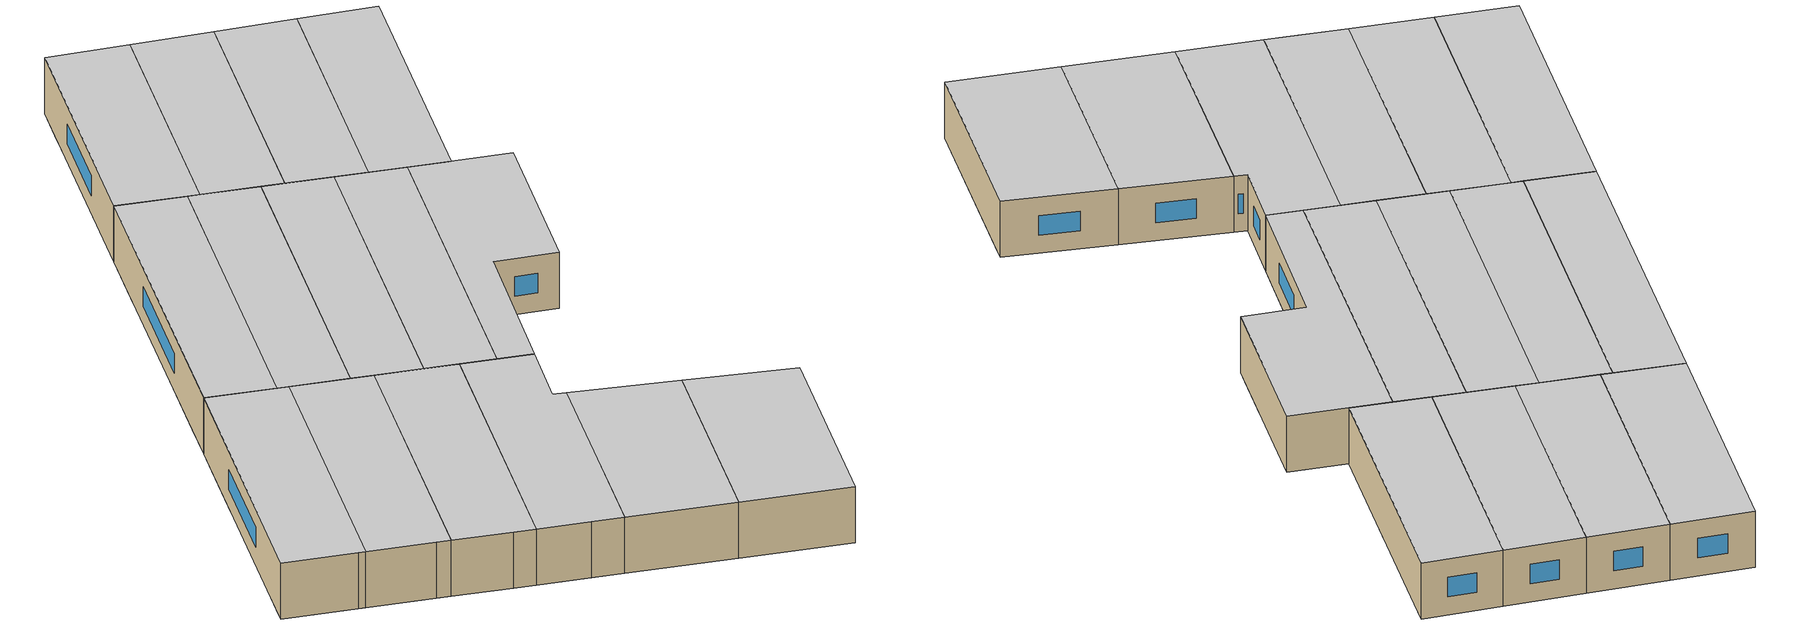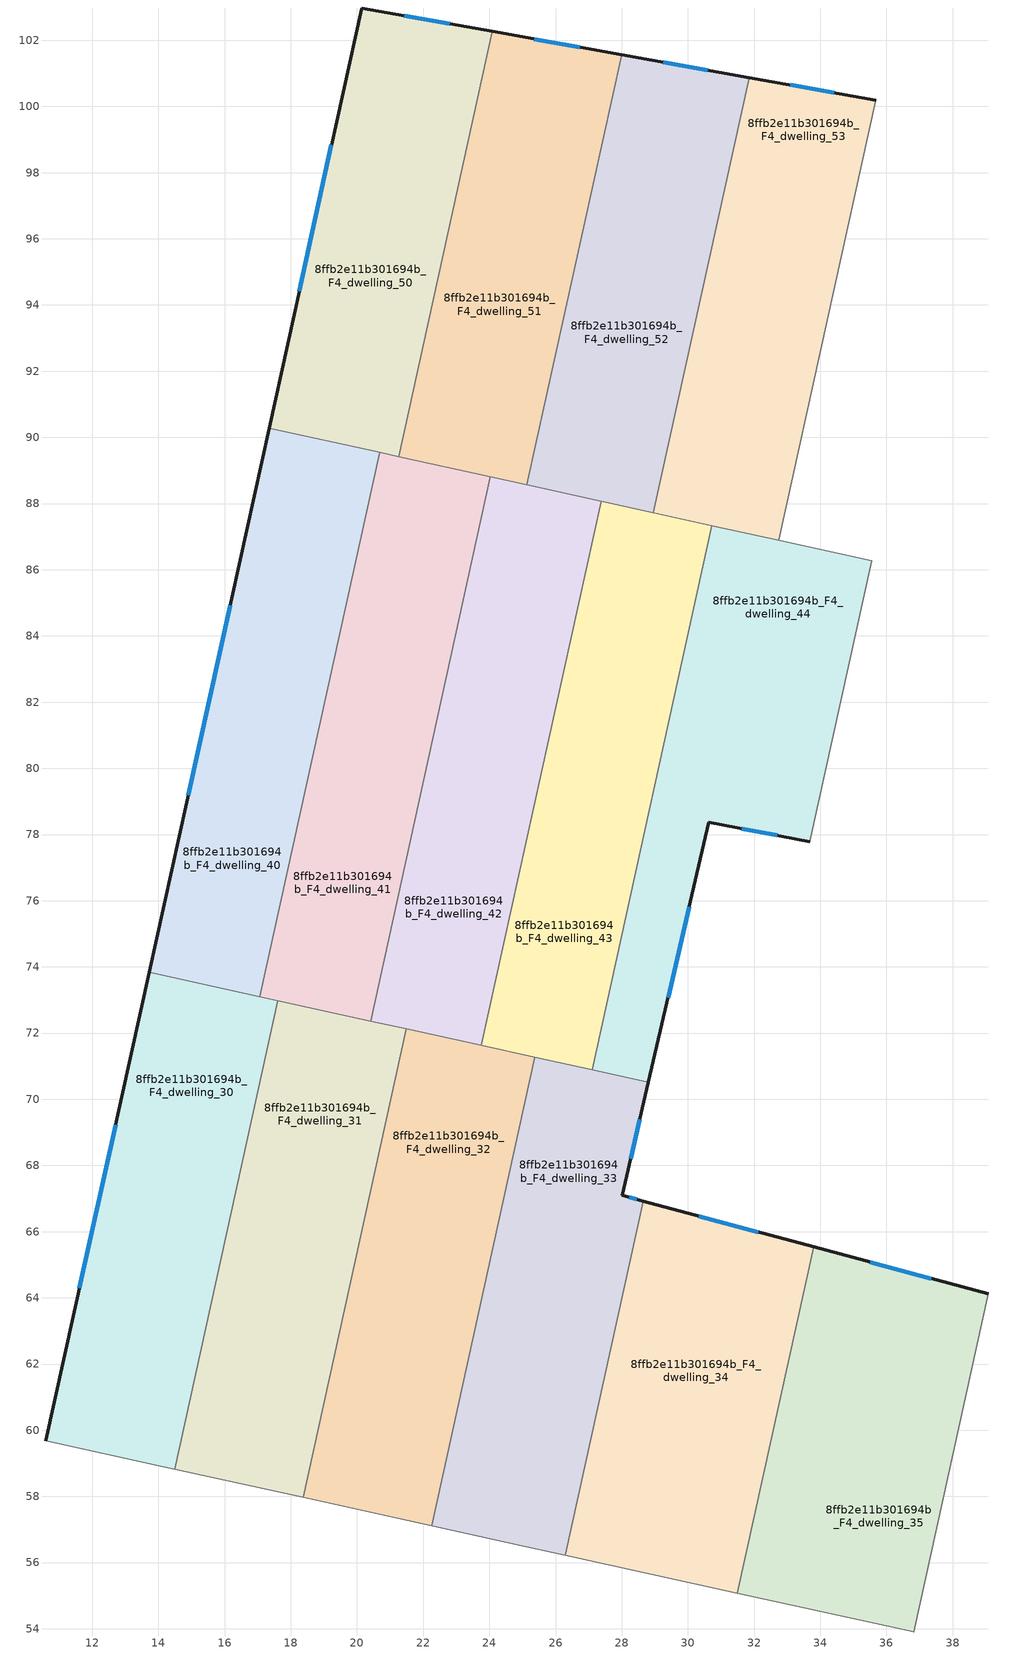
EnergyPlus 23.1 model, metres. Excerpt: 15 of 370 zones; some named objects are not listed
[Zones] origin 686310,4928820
8ffb2e11b301694b_F4_dwelling_30
 floor to 8ffb2e11b301694b_F3_dwelling_12 (EU_floor_Construction): 17.28,71.5 16.61,68.45 12.72,69.3 13.39,72.36 z12
 floor to 8ffb2e11b301694b_F3_dwelling_16 (EU_floor_Construction): 15.07,61.49 14.56,59.17 10.68,60.02 11.19,62.34 z12
 floor to 8ffb2e11b301694b_F3_dwelling_13 (EU_floor_Construction): 16.61,68.45 16.1,66.13 12.21,66.98 12.72,69.3 z12
 floor to 8ffb2e11b301694b_F3_dwelling_14 (EU_floor_Construction): 16.1,66.13 15.59,63.81 11.7,64.66 12.21,66.98 z12
 floor to 8ffb2e11b301694b_F3_dwelling_17 (EU_floor_Construction): 14.56,59.17 14.49,58.82 10.6,59.68 10.68,60.02 z12
 floor to 8ffb2e11b301694b_F3_dwelling_15 (EU_floor_Construction): 15.59,63.81 15.07,61.49 11.19,62.34 11.7,64.66 z12
 floor to 8ffb2e11b301694b_F3_dwelling_11 (EU_floor_Construction): 17.61,72.98 17.28,71.5 13.39,72.36 13.72,73.84 z12
 wall outside (EU_wall_Construction): 13.72,73.84 10.6,59.68 z12:15
 wall to 8ffb2e11b301694b_F4_dwelling_31 (EU_wall_Construction): 14.49,58.82 17.61,72.98 z12:15
 wall to 8ffb2e11b301694b_F4_dwelling_20 (EU_wall_Construction): 10.6,59.68 14.15,58.9 z12:15
 wall to 8ffb2e11b301694b_F4_dwelling_40 (EU_wall_Construction): 17.07,73.1 13.72,73.84 z12:15
 wall to 8ffb2e11b301694b_F4_dwelling_21 (EU_wall_Construction): 14.15,58.9 14.49,58.82 z12:15
 wall to 8ffb2e11b301694b_F4_dwelling_41 (EU_wall_Construction): 17.61,72.98 17.07,73.1 z12:15
 window (EU_Window_Construction): 12.71,69.23 11.62,64.28 z12.98:14.02
 ceiling to 8ffb2e11b301694b_F5_dwelling_30 (EU_floor_Construction): 14.49,58.82 17.61,72.98 13.72,73.84 10.6,59.68 z15
8ffb2e11b301694b_F4_dwelling_31
 floor to 8ffb2e11b301694b_F3_dwelling_16 (EU_floor_Construction): 18.96,60.63 18.45,58.31 14.56,59.17 15.07,61.49 z12
 floor to 8ffb2e11b301694b_F3_dwelling_13 (EU_floor_Construction): 20.49,67.59 19.98,65.27 16.1,66.13 16.61,68.45 z12
 floor to 8ffb2e11b301694b_F3_dwelling_12 (EU_floor_Construction): 21.17,70.64 20.49,67.59 16.61,68.45 17.28,71.5 z12
 floor to 8ffb2e11b301694b_F3_dwelling_14 (EU_floor_Construction): 19.98,65.27 19.47,62.95 15.59,63.81 16.1,66.13 z12
 floor to 8ffb2e11b301694b_F3_dwelling_15 (EU_floor_Construction): 19.47,62.95 18.96,60.63 15.07,61.49 15.59,63.81 z12
 floor to 8ffb2e11b301694b_F3_dwelling_17 (EU_floor_Construction): 18.45,58.31 18.37,57.97 14.49,58.82 14.56,59.17 z12
 floor to 8ffb2e11b301694b_F3_dwelling_11 (EU_floor_Construction): 21.49,72.12 21.17,70.64 17.28,71.5 17.61,72.98 z12
 wall to 8ffb2e11b301694b_F4_dwelling_32 (EU_wall_Construction): 18.37,57.97 21.49,72.12 z12:15
 wall to 8ffb2e11b301694b_F4_dwelling_21 (EU_wall_Construction): 14.49,58.82 17.69,58.12 z12:15
 wall to 8ffb2e11b301694b_F4_dwelling_41 (EU_wall_Construction): 20.41,72.36 17.61,72.98 z12:15
 wall to 8ffb2e11b301694b_F4_dwelling_22 (EU_wall_Construction): 17.69,58.12 18.37,57.97 z12:15
 wall to 8ffb2e11b301694b_F4_dwelling_42 (EU_wall_Construction): 21.49,72.12 20.41,72.36 z12:15
 ceiling to 8ffb2e11b301694b_F5_dwelling_31 (EU_floor_Construction): 18.37,57.97 21.49,72.12 17.61,72.98 14.49,58.82 z15
8ffb2e11b301694b_F4_dwelling_32
 floor to 8ffb2e11b301694b_F3_dwelling_12 (EU_floor_Construction): 25.05,69.79 24.38,66.74 20.49,67.59 21.17,70.64 z12
 floor to 8ffb2e11b301694b_F3_dwelling_11 (EU_floor_Construction): 25.38,71.27 25.05,69.79 21.17,70.64 21.49,72.12 z12
 floor to 8ffb2e11b301694b_F3_dwelling_14 (EU_floor_Construction): 23.87,64.42 23.36,62.09 19.47,62.95 19.98,65.27 z12
 floor to 8ffb2e11b301694b_F3_dwelling_15 (EU_floor_Construction): 23.36,62.09 22.85,59.77 18.96,60.63 19.47,62.95 z12
 floor to 8ffb2e11b301694b_F3_dwelling_13 (EU_floor_Construction): 24.38,66.74 23.87,64.42 19.98,65.27 20.49,67.59 z12
 floor to 8ffb2e11b301694b_F3_dwelling_16 (EU_floor_Construction): 22.85,59.77 22.34,57.45 18.45,58.31 18.96,60.63 z12
 floor to 8ffb2e11b301694b_F3_dwelling_17 (EU_floor_Construction): 22.34,57.45 22.26,57.11 18.37,57.97 18.45,58.31 z12
 wall to 8ffb2e11b301694b_F4_dwelling_33 (EU_wall_Construction): 22.26,57.11 25.38,71.27 z12:15
 wall to 8ffb2e11b301694b_F4_dwelling_22 (EU_wall_Construction): 18.37,57.97 21.23,57.34 z12:15
 wall to 8ffb2e11b301694b_F4_dwelling_42 (EU_wall_Construction): 23.76,71.63 21.49,72.12 z12:15
 wall to 8ffb2e11b301694b_F4_dwelling_23 (EU_wall_Construction): 21.23,57.34 22.26,57.11 z12:15
 wall to 8ffb2e11b301694b_F4_dwelling_43 (EU_wall_Construction): 25.38,71.27 23.76,71.63 z12:15
 ceiling to 8ffb2e11b301694b_F5_dwelling_32 (EU_floor_Construction): 22.26,57.11 25.38,71.27 21.49,72.12 18.37,57.97 z15
8ffb2e11b301694b_F4_dwelling_33
 floor to 8ffb2e11b301694b_F3_dwelling_14 (EU_floor_Construction): 27.91,63.53 27.4,61.2 23.36,62.09 23.87,64.42 z12
 floor to 8ffb2e11b301694b_F3_dwelling_12 (EU_floor_Construction): 28.47,69.03 28.02,67.09 28.66,66.92 28.42,65.85 24.38,66.74 25.05,69.79 z12
 floor to 8ffb2e11b301694b_F3_dwelling_16 (EU_floor_Construction): 26.89,58.88 26.37,56.56 22.34,57.45 22.85,59.77 z12
 floor to 8ffb2e11b301694b_F3_dwelling_15 (EU_floor_Construction): 27.4,61.2 26.89,58.88 22.85,59.77 23.36,62.09 z12
 floor to 8ffb2e11b301694b_F3_dwelling_13 (EU_floor_Construction): 28.42,65.85 27.91,63.53 23.87,64.42 24.38,66.74 z12
 floor to 8ffb2e11b301694b_F3_dwelling_11 (EU_floor_Construction): 28.81,70.51 28.47,69.03 25.05,69.79 25.38,71.27 z12
 floor to 8ffb2e11b301694b_F3_dwelling_17 (EU_floor_Construction): 26.37,56.56 26.3,56.22 22.26,57.11 22.34,57.45 z12
 wall outside (EU_wall_Construction): 28.66,66.92 28.02,67.09 28.81,70.51 z12:15
 wall to 8ffb2e11b301694b_F4_dwelling_34 (EU_wall_Construction): 26.3,56.22 28.66,66.92 z12:15
 wall to 8ffb2e11b301694b_F4_dwelling_23 (EU_wall_Construction): 22.26,57.11 24.77,56.56 z12:15
 wall to 8ffb2e11b301694b_F4_dwelling_43 (EU_wall_Construction): 27.1,70.89 25.38,71.27 z12:15
 wall to 8ffb2e11b301694b_F4_dwelling_44 (EU_wall_Construction): 28.81,70.51 27.1,70.89 z12:15
 wall to 8ffb2e11b301694b_F4_dwelling_24 (EU_wall_Construction): 24.77,56.56 26.3,56.22 z12:15
 window (EU_Window_Construction): 28.28,68.21 28.55,69.4 / 28.45,66.98 28.23,67.04 z12.98:14.02
 ceiling to 8ffb2e11b301694b_F5_dwelling_33 (EU_floor_Construction): 26.3,56.22 28.66,66.92 28.02,67.09 28.81,70.51 25.38,71.27 22.26,57.11 z15
8ffb2e11b301694b_F4_dwelling_34
 floor to 8ffb2e11b301694b_F3_dwelling_13 (EU_floor_Construction): 33.62,64.7 33.11,62.38 27.91,63.53 28.42,65.85 z12
 floor to 8ffb2e11b301694b_F3_dwelling_16 (EU_floor_Construction): 32.09,57.74 31.57,55.42 26.37,56.56 26.89,58.88 z12
 floor to 8ffb2e11b301694b_F3_dwelling_12 (EU_floor_Construction): 33.8,65.54 33.62,64.7 28.42,65.85 28.66,66.92 z12
 floor to 8ffb2e11b301694b_F3_dwelling_14 (EU_floor_Construction): 33.11,62.38 32.6,60.06 27.4,61.2 27.91,63.53 z12
 floor to 8ffb2e11b301694b_F3_dwelling_17 (EU_floor_Construction): 31.57,55.42 31.5,55.08 26.3,56.22 26.37,56.56 z12
 floor adiabatic (EU_floor_Construction): 32.6,60.06 32.09,57.74 26.89,58.88 27.4,61.2 z12
 wall outside (EU_wall_Construction): 33.8,65.54 28.66,66.92 z12:15
 wall to 8ffb2e11b301694b_F4_dwelling_35 (EU_wall_Construction): 31.5,55.08 33.8,65.54 z12:15
 wall to 8ffb2e11b301694b_F4_dwelling_24 (EU_wall_Construction): 26.3,56.22 31.5,55.08 z12:15
 window (EU_Window_Construction): 32.13,65.99 30.33,66.47 z12.98:14.02
 ceiling to 8ffb2e11b301694b_F5_dwelling_34 (EU_floor_Construction): 31.5,55.08 33.8,65.54 28.66,66.92 26.3,56.22 z15
8ffb2e11b301694b_F4_dwelling_35
 floor to 8ffb2e11b301694b_F3_dwelling_41 (EU_floor_Construction): 38.87,63.21 38.32,60.73 35.05,61.45 35.6,63.93 z12
 floor to 8ffb2e11b301694b_F3_dwelling_42 (EU_floor_Construction): 38.32,60.73 37.78,58.26 34.51,58.98 35.05,61.45 z12
 floor to 8ffb2e11b301694b_F3_dwelling_16 (EU_floor_Construction): 34.13,57.29 33.62,54.97 31.57,55.42 32.09,57.74 z12
 floor adiabatic (EU_floor_Construction): 39.07,64.12 38.87,63.21 35.6,63.93 34.51,58.98 37.78,58.26 36.82,53.9 31.5,55.08 31.57,55.42 33.62,54.97 34.13,57.29 32.09,57.74 33.8,65.54 z12
 wall outside (EU_wall_Construction): 39.07,64.12 33.8,65.54 z12:15
 wall to 8ffb2e11b301694b_F4_dwelling_36 (EU_wall_Construction): 36.82,53.9 39.07,64.12 z12:15
 wall to 8ffb2e11b301694b_F4_dwelling_24 (EU_wall_Construction): 31.5,55.08 36.82,53.9 z12:15
 window (EU_Window_Construction): 37.36,64.58 35.52,65.08 z12.98:14.02
 ceiling to 8ffb2e11b301694b_F5_dwelling_35 (EU_floor_Construction): 36.82,53.9 39.07,64.12 33.8,65.54 31.5,55.08 z15
8ffb2e11b301694b_F4_dwelling_40
 floor to 8ffb2e11b301694b_F3_dwelling_9 (EU_floor_Construction): 18.98,81.8 18.29,78.67 14.95,79.4 15.64,82.54 z12
 floor to 8ffb2e11b301694b_F3_dwelling_10 (EU_floor_Construction): 18.29,78.67 17.52,75.15 14.17,75.88 14.95,79.4 z12
 floor to 8ffb2e11b301694b_F3_dwelling_8 (EU_floor_Construction): 19.49,84.12 18.98,81.8 15.64,82.54 16.15,84.86 z12
 floor to 8ffb2e11b301694b_F3_dwelling_7 (EU_floor_Construction): 20.01,86.44 19.49,84.12 16.15,84.86 16.66,87.18 z12
 floor adiabatic (EU_floor_Construction): 20.69,89.54 20.01,86.44 16.66,87.18 17.34,90.28 z12
 floor to 8ffb2e11b301694b_F3_dwelling_11 (EU_floor_Construction): 17.52,75.15 17.07,73.1 13.72,73.84 14.17,75.88 z12
 wall outside (EU_wall_Construction): 17.34,90.28 13.72,73.84 z12:15
 wall to 8ffb2e11b301694b_F4_dwelling_41 (EU_wall_Construction): 17.07,73.1 20.69,89.54 z12:15
 wall to 8ffb2e11b301694b_F4_dwelling_50 (EU_wall_Construction): 20.69,89.54 17.34,90.28 z12:15
 window (EU_Window_Construction): 16.16,84.93 14.9,79.19 z12.98:14.02
 ceiling to 8ffb2e11b301694b_F5_dwelling_40 (EU_floor_Construction): 17.07,73.1 20.69,89.54 17.34,90.28 13.72,73.84 z15
8ffb2e11b301694b_F4_dwelling_41
 floor to 8ffb2e11b301694b_F3_dwelling_10 (EU_floor_Construction): 21.64,77.93 20.86,74.41 17.52,75.15 18.29,78.67 z12
 floor to 8ffb2e11b301694b_F3_dwelling_9 (EU_floor_Construction): 22.33,81.07 21.64,77.93 18.29,78.67 18.98,81.8 z12
 floor to 8ffb2e11b301694b_F3_dwelling_7 (EU_floor_Construction): 23.35,85.71 22.84,83.39 19.49,84.12 20.01,86.44 z12
 floor to 8ffb2e11b301694b_F3_dwelling_8 (EU_floor_Construction): 22.84,83.39 22.33,81.07 18.98,81.8 19.49,84.12 z12
 floor to 8ffb2e11b301694b_F3_dwelling_11 (EU_floor_Construction): 20.86,74.41 20.41,72.36 17.07,73.1 17.52,75.15 z12
 floor to 8ffb2e11b301694b_F3_dwelling_6 (EU_floor_Construction): 23.86,88.03 23.35,85.71 20.01,86.44 20.52,88.76 z12
 floor adiabatic (EU_floor_Construction): 24.04,88.81 23.86,88.03 20.52,88.76 20.69,89.54 z12
 wall to 8ffb2e11b301694b_F4_dwelling_42 (EU_wall_Construction): 20.41,72.36 24.04,88.81 z12:15
 wall to 8ffb2e11b301694b_F4_dwelling_51 (EU_wall_Construction): 24.04,88.81 21.26,89.42 z12:15
 wall to 8ffb2e11b301694b_F4_dwelling_50 (EU_wall_Construction): 21.26,89.42 20.69,89.54 z12:15
 ceiling to 8ffb2e11b301694b_F5_dwelling_41 (EU_floor_Construction): 20.41,72.36 24.04,88.81 20.69,89.54 17.07,73.1 z15
8ffb2e11b301694b_F4_dwelling_42
 floor to 8ffb2e11b301694b_F3_dwelling_11 (EU_floor_Construction): 24.21,73.67 23.76,71.63 20.41,72.36 20.86,74.41 z12
 floor to 8ffb2e11b301694b_F3_dwelling_6 (EU_floor_Construction): 27.21,87.29 26.7,84.97 23.35,85.71 23.86,88.03 z12
 floor to 8ffb2e11b301694b_F3_dwelling_10 (EU_floor_Construction): 24.98,77.19 24.21,73.67 20.86,74.41 21.64,77.93 z12
 floor to 8ffb2e11b301694b_F3_dwelling_9 (EU_floor_Construction): 25.68,80.33 24.98,77.19 21.64,77.93 22.33,81.07 z12
 floor to 8ffb2e11b301694b_F3_dwelling_5 (EU_floor_Construction): 27.38,88.07 27.21,87.29 23.86,88.03 24.04,88.81 z12
 floor to 8ffb2e11b301694b_F3_dwelling_8 (EU_floor_Construction): 26.19,82.65 25.68,80.33 22.33,81.07 22.84,83.39 z12
 floor to 8ffb2e11b301694b_F3_dwelling_7 (EU_floor_Construction): 26.7,84.97 26.19,82.65 22.84,83.39 23.35,85.71 z12
 wall to 8ffb2e11b301694b_F4_dwelling_43 (EU_wall_Construction): 23.76,71.63 27.38,88.07 z12:15
 wall to 8ffb2e11b301694b_F4_dwelling_52 (EU_wall_Construction): 27.38,88.07 25.13,88.56 z12:15
 wall to 8ffb2e11b301694b_F4_dwelling_51 (EU_wall_Construction): 25.13,88.57 24.04,88.81 z12:15
 ceiling to 8ffb2e11b301694b_F5_dwelling_42 (EU_floor_Construction): 23.76,71.63 27.38,88.07 24.04,88.81 20.41,72.36 z15
8ffb2e11b301694b_F4_dwelling_43
 floor to 8ffb2e11b301694b_F3_dwelling_6 (EU_floor_Construction): 30.56,86.55 30.04,84.23 26.7,84.97 27.21,87.29 z12
 floor to 8ffb2e11b301694b_F3_dwelling_10 (EU_floor_Construction): 28.33,76.45 27.55,72.93 24.21,73.67 24.98,77.19 z12
 floor to 8ffb2e11b301694b_F3_dwelling_11 (EU_floor_Construction): 27.55,72.93 27.1,70.89 23.76,71.63 24.21,73.67 z12
 floor to 8ffb2e11b301694b_F3_dwelling_8 (EU_floor_Construction): 29.53,81.91 29.02,79.59 25.68,80.33 26.19,82.65 z12
 floor to 8ffb2e11b301694b_F3_dwelling_5 (EU_floor_Construction): 30.73,87.33 30.56,86.55 27.21,87.29 27.38,88.07 z12
 floor to 8ffb2e11b301694b_F3_dwelling_7 (EU_floor_Construction): 30.04,84.23 29.53,81.91 26.19,82.65 26.7,84.97 z12
 floor to 8ffb2e11b301694b_F3_dwelling_9 (EU_floor_Construction): 29.02,79.59 28.33,76.45 24.98,77.19 25.68,80.33 z12
 wall to 8ffb2e11b301694b_F4_dwelling_44 (EU_wall_Construction): 27.1,70.89 30.73,87.33 z12:15
 wall to 8ffb2e11b301694b_F4_dwelling_53 (EU_wall_Construction): 30.73,87.33 28.96,87.72 z12:15
 wall to 8ffb2e11b301694b_F4_dwelling_52 (EU_wall_Construction): 28.96,87.72 27.38,88.07 z12:15
 ceiling to 8ffb2e11b301694b_F5_dwelling_43 (EU_floor_Construction): 27.1,70.89 30.73,87.33 27.38,88.07 23.76,71.63 z15
8ffb2e11b301694b_F4_dwelling_44
 floor to 8ffb2e11b301694b_F3_dwelling_8 (EU_floor_Construction): 34.36,80.85 33.85,78.53 29.02,79.59 29.53,81.91 z12
 floor to 8ffb2e11b301694b_F3_dwelling_7 (EU_floor_Construction): 34.88,83.17 34.36,80.85 29.53,81.91 30.04,84.23 z12
 floor to 8ffb2e11b301694b_F3_dwelling_6 (EU_floor_Construction): 35.39,85.49 34.88,83.17 30.04,84.23 30.56,86.55 z12
 floor to 8ffb2e11b301694b_F3_dwelling_9 (EU_floor_Construction): 33.85,78.53 33.69,77.78 30.63,78.38 30.09,76.07 28.33,76.45 29.02,79.59 z12
 floor to 8ffb2e11b301694b_F3_dwelling_10 (EU_floor_Construction): 30.09,76.07 29.28,72.55 27.55,72.93 28.33,76.45 z12
 floor to 8ffb2e11b301694b_F3_dwelling_5 (EU_floor_Construction): 35.56,86.27 35.39,85.49 30.56,86.55 30.73,87.33 z12
 floor to 8ffb2e11b301694b_F3_dwelling_11 (EU_floor_Construction): 29.28,72.55 28.81,70.51 27.1,70.89 27.55,72.93 z12
 wall outside (EU_wall_Construction): 28.81,70.51 30.63,78.38 33.69,77.78 z12:15
 wall to 8ffb2e11b301694b_F4_dwelling_45 (EU_wall_Construction): 33.69,77.78 35.56,86.27 z12:15
 wall to 8ffb2e11b301694b_F4_dwelling_54 (EU_wall_Construction): 35.56,86.27 32.74,86.89 z12:15
 wall to 8ffb2e11b301694b_F4_dwelling_53 (EU_wall_Construction): 32.74,86.89 30.73,87.33 z12:15
 window (EU_Window_Construction): 29.4,73.07 30.04,75.82 / 31.62,78.18 32.69,77.97 z12.98:14.02
 ceiling to 8ffb2e11b301694b_F5_dwelling_44 (EU_floor_Construction): 28.81,70.51 30.63,78.38 33.69,77.78 35.56,86.27 30.73,87.33 27.1,70.89 z15
8ffb2e11b301694b_F4_dwelling_50
 floor to 8ffb2e11b301694b_F3_dwelling_1 (EU_floor_Construction): 23.64,100.24 23.13,97.92 19.22,98.78 19.73,101.1 z12
 floor to 8ffb2e11b301694b_F3_dwelling_3 (EU_floor_Construction): 22.62,95.6 22.11,93.28 18.19,94.14 18.7,96.46 z12
 floor to 8ffb2e11b301694b_F3_dwelling_0 (EU_floor_Construction): 24.09,102.26 23.64,100.24 19.73,101.1 20.14,102.97 z12
 floor to 8ffb2e11b301694b_F3_dwelling_2 (EU_floor_Construction): 23.13,97.92 22.62,95.6 18.7,96.46 19.22,98.78 z12
 floor to 8ffb2e11b301694b_F3_dwelling_4 (EU_floor_Construction): 22.11,93.28 21.6,90.96 17.68,91.82 18.19,94.14 z12
 floor to 8ffb2e11b301694b_F3_dwelling_5 (EU_floor_Construction): 21.6,90.96 21.26,89.42 17.34,90.28 17.68,91.82 z12
 wall outside (EU_wall_Construction): 24.09,102.26 20.14,102.97 17.34,90.28 z12:15
 wall to 8ffb2e11b301694b_F4_dwelling_51 (EU_wall_Construction): 21.26,89.42 24.09,102.26 z12:15
 window (EU_Window_Construction): 19.23,98.85 18.25,94.41 / 22.81,102.5 21.42,102.74 z12.98:14.02
 ceiling to 8ffb2e11b301694b_F5_dwelling_50 (EU_floor_Construction): 21.26,89.42 24.09,102.26 20.14,102.97 17.34,90.28 z15
8ffb2e11b301694b_F4_dwelling_51
 floor to 8ffb2e11b301694b_F3_dwelling_2 (EU_floor_Construction): 27,97.07 26.49,94.75 22.62,95.6 23.13,97.92 z12
 floor to 8ffb2e11b301694b_F3_dwelling_1 (EU_floor_Construction): 27.52,99.39 27,97.07 23.13,97.92 23.64,100.24 z12
 floor to 8ffb2e11b301694b_F3_dwelling_3 (EU_floor_Construction): 26.49,94.75 25.98,92.43 22.11,93.28 22.62,95.6 z12
 floor to 8ffb2e11b301694b_F3_dwelling_4 (EU_floor_Construction): 25.98,92.43 25.47,90.11 21.6,90.96 22.11,93.28 z12
 floor adiabatic (EU_floor_Construction): 25.47,90.11 25.13,88.57 21.26,89.42 21.6,90.96 z12
 floor to 8ffb2e11b301694b_F3_dwelling_0 (EU_floor_Construction): 27.99,101.56 27.52,99.39 23.64,100.24 24.09,102.26 z12
 wall outside (EU_wall_Construction): 27.99,101.56 24.09,102.26 z12:15
 wall to 8ffb2e11b301694b_F4_dwelling_52 (EU_wall_Construction): 25.13,88.57 27.99,101.56 z12:15
 window (EU_Window_Construction): 26.73,101.79 25.36,102.04 z12.98:14.02
 ceiling to 8ffb2e11b301694b_F5_dwelling_51 (EU_floor_Construction): 25.13,88.57 27.99,101.56 24.09,102.26 21.26,89.42 z15
8ffb2e11b301694b_F4_dwelling_52
 floor to 8ffb2e11b301694b_F3_dwelling_3 (EU_floor_Construction): 30.32,93.9 29.81,91.58 25.98,92.43 26.49,94.75 z12
 floor to 8ffb2e11b301694b_F3_dwelling_2 (EU_floor_Construction): 30.83,96.22 30.32,93.9 26.49,94.75 27,97.07 z12
 floor to 8ffb2e11b301694b_F3_dwelling_5 (EU_floor_Construction): 29.3,89.26 28.96,87.72 25.13,88.57 25.47,90.11 z12
 floor to 8ffb2e11b301694b_F3_dwelling_1 (EU_floor_Construction): 31.34,98.54 30.83,96.22 27,97.07 27.52,99.39 z12
 floor to 8ffb2e11b301694b_F3_dwelling_4 (EU_floor_Construction): 29.81,91.58 29.3,89.26 25.47,90.11 25.98,92.43 z12
 floor to 8ffb2e11b301694b_F3_dwelling_0 (EU_floor_Construction): 31.85,100.87 31.34,98.54 27.52,99.39 27.99,101.56 z12
 wall outside (EU_wall_Construction): 31.85,100.87 27.99,101.56 z12:15
 wall to 8ffb2e11b301694b_F4_dwelling_53 (EU_wall_Construction): 28.96,87.72 31.85,100.87 z12:15
 window (EU_Window_Construction): 30.6,101.1 29.25,101.34 z12.98:14.02
 ceiling to 8ffb2e11b301694b_F5_dwelling_52 (EU_floor_Construction): 28.96,87.72 31.85,100.87 27.99,101.56 25.13,88.57 z15
8ffb2e11b301694b_F4_dwelling_53
 floor to 8ffb2e11b301694b_F3_dwelling_4 (EU_floor_Construction): 33.59,90.75 33.08,88.43 29.3,89.26 29.81,91.58 z12
 floor adiabatic (EU_floor_Construction): 33.08,88.43 32.74,86.89 28.96,87.72 29.3,89.26 z12
 floor to 8ffb2e11b301694b_F3_dwelling_3 (EU_floor_Construction): 34.1,93.07 33.59,90.75 29.81,91.58 30.32,93.9 z12
 floor to 8ffb2e11b301694b_F3_dwelling_2 (EU_floor_Construction): 34.61,95.39 34.1,93.07 30.32,93.9 30.83,96.22 z12
 floor to 8ffb2e11b301694b_F3_dwelling_0 (EU_floor_Construction): 35.67,100.18 35.12,97.71 31.34,98.54 31.85,100.87 z12
 floor to 8ffb2e11b301694b_F3_dwelling_1 (EU_floor_Construction): 35.12,97.71 34.61,95.39 30.83,96.22 31.34,98.54 z12
 wall outside (EU_wall_Construction): 35.67,100.18 31.85,100.87 z12:15
 wall to 8ffb2e11b301694b_F4_dwelling_54 (EU_wall_Construction): 32.74,86.89 35.67,100.18 z12:15
 window (EU_Window_Construction): 34.43,100.41 33.09,100.65 z12.98:14.02
 ceiling to 8ffb2e11b301694b_F5_dwelling_53 (EU_floor_Construction): 32.74,86.89 35.67,100.18 31.85,100.87 28.96,87.72 z15
[Building]
EU S2 Campaign: North Axis=0; Terrain=City; Solar Distribution=FullExterior
[Site:Location]
Bologna: Latitude=44.5; Longitude=11.25; Time Zone=1; Elevation=37
[SizingPeriod:WeatherFileDays]
AnnualSizingPeriod: Begin Month=1; Begin Day of Month=1; End Month=12; End Day of Month=31; Day of Week for Start Day=Monday; Use Weather File Daylight Saving Period=No; Use Weather File Rain and Snow Indicators=No
[MATERIAL]
EU_InternalMass_Material: Roughness=MediumRough; Thickness=0.1; Conductivity=1; Density=1800; Specific Heat=900; Thermal Absorptance=0.9; Solar Absorptance=0.7; Visible Absorptance=0.7
[MATERIAL:NOMASS] Roughness=MediumRough; Thermal Absorptance=0.9; Solar Absorptance=0.7; Visible Absorptance=0.7
Name | Thermal Resistance
EU_wall_NoMass | 0.905828
EU_floor_NoMass | 0.67114
[WINDOWMATERIAL:SIMPLEGLAZINGSYSTEM]
EU_Window_SimpleGlazing: UFactor=4.52486; Solar Heat Gain Coefficient=0.85; Visible Transmittance=0.85
[CONSTRUCTION]
EU_wall_Construction: EU_wall_NoMass
EU_floor_Construction: EU_floor_NoMass
EU_Window_Construction: EU_Window_SimpleGlazing
EU_InternalMass_Construction: EU_InternalMass_Material
[ZONE] Type=1; Multiplier=1; Ceiling Height=autocalculate; Floor Area=autocalculate; Part of Total Floor Area=Yes
Name | Volume
8ffb2e11b301694b_F4_dwelling_30 | 173.083
8ffb2e11b301694b_F4_dwelling_31 | 173.052
8ffb2e11b301694b_F4_dwelling_32 | 173.084
8ffb2e11b301694b_F4_dwelling_33 | 173.078
8ffb2e11b301694b_F4_dwelling_34 | 173.085
8ffb2e11b301694b_F4_dwelling_35 | 173.071
8ffb2e11b301694b_F4_dwelling_40; 8ffb2e11b301694b_F4_dwelling_42; 8ffb2e11b301694b_F4_dwelling_43 | 173.065
8ffb2e11b301694b_F4_dwelling_41 | 173.076
8ffb2e11b301694b_F4_dwelling_44 | 173.086
8ffb2e11b301694b_F4_dwelling_50 | 157.327
8ffb2e11b301694b_F4_dwelling_51 | 157.372
8ffb2e11b301694b_F4_dwelling_52 | 157.318
8ffb2e11b301694b_F4_dwelling_53 | 157.364
[INTERNALMASS] Construction=EU_InternalMass_Construction
Name | Zone or ZoneList | Surface Area
8ffb2e11b301694b_F4_dwelling_30_EU_InternalMass | 8ffb2e11b301694b_F4_dwelling_30 | 57.6966
8ffb2e11b301694b_F4_dwelling_31_EU_InternalMass | 8ffb2e11b301694b_F4_dwelling_31 | 57.684
8ffb2e11b301694b_F4_dwelling_32_EU_InternalMass | 8ffb2e11b301694b_F4_dwelling_32 | 57.695
8ffb2e11b301694b_F4_dwelling_33_EU_InternalMass | 8ffb2e11b301694b_F4_dwelling_33 | 57.6921
8ffb2e11b301694b_F4_dwelling_34_EU_InternalMass | 8ffb2e11b301694b_F4_dwelling_34 | 57.6953
8ffb2e11b301694b_F4_dwelling_35_EU_InternalMass | 8ffb2e11b301694b_F4_dwelling_35 | 57.69
8ffb2e11b301694b_F4_dwelling_40_EU_InternalMass | 8ffb2e11b301694b_F4_dwelling_40 | 57.6884
8ffb2e11b301694b_F4_dwelling_41_EU_InternalMass | 8ffb2e11b301694b_F4_dwelling_41 | 57.6921
8ffb2e11b301694b_F4_dwelling_42_EU_InternalMass | 8ffb2e11b301694b_F4_dwelling_42 | 57.6884
8ffb2e11b301694b_F4_dwelling_43_EU_InternalMass | 8ffb2e11b301694b_F4_dwelling_43 | 57.6884
8ffb2e11b301694b_F4_dwelling_44_EU_InternalMass | 8ffb2e11b301694b_F4_dwelling_44 | 57.6955
8ffb2e11b301694b_F4_dwelling_50_EU_InternalMass | 8ffb2e11b301694b_F4_dwelling_50 | 52.4422
8ffb2e11b301694b_F4_dwelling_51_EU_InternalMass | 8ffb2e11b301694b_F4_dwelling_51 | 52.457
8ffb2e11b301694b_F4_dwelling_52_EU_InternalMass | 8ffb2e11b301694b_F4_dwelling_52 | 52.4396
8ffb2e11b301694b_F4_dwelling_53_EU_InternalMass | 8ffb2e11b301694b_F4_dwelling_53 | 52.455
[OTHEREQUIPMENT] Fuel Type=Electricity; Design Level Calculation Method=Watts/Area; Power per Zone Floor Area=1; Fraction Latent=0; Fraction Radiant=0; Fraction Lost=0; Carbon Dioxide Generation Rate=0; EndUse Subcategory=EU_Step8_InternalGains
Name | Zone or ZoneList or Space or SpaceList | Schedule
EU_Step8_InternalGain_8ffb2e11b301694b_F4_dwelling_30_f000 | 8ffb2e11b301694b_F4_dwelling_30 | EU_Step8_GainSchedule_8ffb2e11b301694b_F4_dwelling_30_f000
EU_Step8_InternalGain_8ffb2e11b301694b_F4_dwelling_31_f000 | 8ffb2e11b301694b_F4_dwelling_31 | EU_Step8_GainSchedule_8ffb2e11b301694b_F4_dwelling_31_f000
EU_Step8_InternalGain_8ffb2e11b301694b_F4_dwelling_32_f000 | 8ffb2e11b301694b_F4_dwelling_32 | EU_Step8_GainSchedule_8ffb2e11b301694b_F4_dwelling_32_f000
EU_Step8_InternalGain_8ffb2e11b301694b_F4_dwelling_33_f000 | 8ffb2e11b301694b_F4_dwelling_33 | EU_Step8_GainSchedule_8ffb2e11b301694b_F4_dwelling_33_f000
EU_Step8_InternalGain_8ffb2e11b301694b_F4_dwelling_34_f000 | 8ffb2e11b301694b_F4_dwelling_34 | EU_Step8_GainSchedule_8ffb2e11b301694b_F4_dwelling_34_f000
EU_Step8_InternalGain_8ffb2e11b301694b_F4_dwelling_35_f000 | 8ffb2e11b301694b_F4_dwelling_35 | EU_Step8_GainSchedule_8ffb2e11b301694b_F4_dwelling_35_f000
EU_Step8_InternalGain_8ffb2e11b301694b_F4_dwelling_40_f000 | 8ffb2e11b301694b_F4_dwelling_40 | EU_Step8_GainSchedule_8ffb2e11b301694b_F4_dwelling_40_f000
EU_Step8_InternalGain_8ffb2e11b301694b_F4_dwelling_41_f000 | 8ffb2e11b301694b_F4_dwelling_41 | EU_Step8_GainSchedule_8ffb2e11b301694b_F4_dwelling_41_f000
EU_Step8_InternalGain_8ffb2e11b301694b_F4_dwelling_42_f000 | 8ffb2e11b301694b_F4_dwelling_42 | EU_Step8_GainSchedule_8ffb2e11b301694b_F4_dwelling_42_f000
EU_Step8_InternalGain_8ffb2e11b301694b_F4_dwelling_43_f000 | 8ffb2e11b301694b_F4_dwelling_43 | EU_Step8_GainSchedule_8ffb2e11b301694b_F4_dwelling_43_f000
EU_Step8_InternalGain_8ffb2e11b301694b_F4_dwelling_44_f000 | 8ffb2e11b301694b_F4_dwelling_44 | EU_Step8_GainSchedule_8ffb2e11b301694b_F4_dwelling_44_f000
EU_Step8_InternalGain_8ffb2e11b301694b_F4_dwelling_50_f000 | 8ffb2e11b301694b_F4_dwelling_50 | EU_Step8_GainSchedule_8ffb2e11b301694b_F4_dwelling_50_f000
EU_Step8_InternalGain_8ffb2e11b301694b_F4_dwelling_51_f000 | 8ffb2e11b301694b_F4_dwelling_51 | EU_Step8_GainSchedule_8ffb2e11b301694b_F4_dwelling_51_f000
EU_Step8_InternalGain_8ffb2e11b301694b_F4_dwelling_52_f000 | 8ffb2e11b301694b_F4_dwelling_52 | EU_Step8_GainSchedule_8ffb2e11b301694b_F4_dwelling_52_f000
EU_Step8_InternalGain_8ffb2e11b301694b_F4_dwelling_53_f000 | 8ffb2e11b301694b_F4_dwelling_53 | EU_Step8_GainSchedule_8ffb2e11b301694b_F4_dwelling_53_f000
[ZONEVENTILATION:DESIGNFLOWRATE] Schedule=EU_AlwaysOn; Design Flow Rate Calculation Method=AirChanges/Hour; Air Changes per Hour=0.73129; Ventilation Type=Natural; Fan Pressure Rise=0; Fan Total Efficiency=1; Constant Term Coefficient=1; Temperature Term Coefficient=0; Velocity Term Coefficient=0; Velocity Squared Term Coefficient=0; Minimum Indoor Temperature=-100; Maximum Indoor Temperature=100; Delta Temperature=-100; Minimum Outdoor Temperature=-100; Maximum Outdoor Temperature=100; Maximum Wind Speed=40
Name | Zone or ZoneList or Space or SpaceList
EU_ConstantAir_8ffb2e11b301694b_F4_dwelling_30 | 8ffb2e11b301694b_F4_dwelling_30
EU_ConstantAir_8ffb2e11b301694b_F4_dwelling_31 | 8ffb2e11b301694b_F4_dwelling_31
EU_ConstantAir_8ffb2e11b301694b_F4_dwelling_32 | 8ffb2e11b301694b_F4_dwelling_32
EU_ConstantAir_8ffb2e11b301694b_F4_dwelling_33 | 8ffb2e11b301694b_F4_dwelling_33
EU_ConstantAir_8ffb2e11b301694b_F4_dwelling_34 | 8ffb2e11b301694b_F4_dwelling_34
EU_ConstantAir_8ffb2e11b301694b_F4_dwelling_35 | 8ffb2e11b301694b_F4_dwelling_35
EU_ConstantAir_8ffb2e11b301694b_F4_dwelling_40 | 8ffb2e11b301694b_F4_dwelling_40
EU_ConstantAir_8ffb2e11b301694b_F4_dwelling_41 | 8ffb2e11b301694b_F4_dwelling_41
EU_ConstantAir_8ffb2e11b301694b_F4_dwelling_42 | 8ffb2e11b301694b_F4_dwelling_42
EU_ConstantAir_8ffb2e11b301694b_F4_dwelling_43 | 8ffb2e11b301694b_F4_dwelling_43
EU_ConstantAir_8ffb2e11b301694b_F4_dwelling_44 | 8ffb2e11b301694b_F4_dwelling_44
EU_ConstantAir_8ffb2e11b301694b_F4_dwelling_50 | 8ffb2e11b301694b_F4_dwelling_50
EU_ConstantAir_8ffb2e11b301694b_F4_dwelling_51 | 8ffb2e11b301694b_F4_dwelling_51
EU_ConstantAir_8ffb2e11b301694b_F4_dwelling_52 | 8ffb2e11b301694b_F4_dwelling_52
EU_ConstantAir_8ffb2e11b301694b_F4_dwelling_53 | 8ffb2e11b301694b_F4_dwelling_53
[HVACTEMPLATE:ZONE:IDEALLOADSAIRSYSTEM] System Availability Schedule=EU_AlwaysOn; Maximum Heating Supply Air Temperature=50; Minimum Cooling Supply Air Temperature=13; Maximum Heating Supply Air Humidity Ratio=0.0156; Minimum Cooling Supply Air Humidity Ratio=0.0077; Heating Limit=NoLimit; Cooling Limit=NoLimit; Heating Availability Schedule=EU_AlwaysOn; Cooling Availability Schedule=EU_CoolingOff; Dehumidification Control Type=ConstantSensibleHeatRatio; Cooling Sensible Heat Ratio=0.7; Dehumidification Setpoint=60; Humidification Control Type=None; Humidification Setpoint=30; Outdoor Air Method=None; Outdoor Air Flow Rate per Person=0.00944; Outdoor Air Flow Rate per Zone Floor Area=0; Outdoor Air Flow Rate per Zone=0; Demand Controlled Ventilation Type=None; Outdoor Air Economizer Type=NoEconomizer; Heat Recovery Type=None; Sensible Heat Recovery Effectiveness=0.7; Latent Heat Recovery Effectiveness=0.65
Name | Template Thermostat
8ffb2e11b301694b_F4_dwelling_30 | EU_HeatOnly_8ffb2e11b301694b_F4_dwelling_30
8ffb2e11b301694b_F4_dwelling_31 | EU_HeatOnly_8ffb2e11b301694b_F4_dwelling_31
8ffb2e11b301694b_F4_dwelling_32 | EU_HeatOnly_8ffb2e11b301694b_F4_dwelling_32
8ffb2e11b301694b_F4_dwelling_33 | EU_HeatOnly_8ffb2e11b301694b_F4_dwelling_33
8ffb2e11b301694b_F4_dwelling_34 | EU_HeatOnly_8ffb2e11b301694b_F4_dwelling_34
8ffb2e11b301694b_F4_dwelling_35 | EU_HeatOnly_8ffb2e11b301694b_F4_dwelling_35
8ffb2e11b301694b_F4_dwelling_40 | EU_HeatOnly_8ffb2e11b301694b_F4_dwelling_40
8ffb2e11b301694b_F4_dwelling_41 | EU_HeatOnly_8ffb2e11b301694b_F4_dwelling_41
8ffb2e11b301694b_F4_dwelling_42 | EU_HeatOnly_8ffb2e11b301694b_F4_dwelling_42
8ffb2e11b301694b_F4_dwelling_43 | EU_HeatOnly_8ffb2e11b301694b_F4_dwelling_43
8ffb2e11b301694b_F4_dwelling_44 | EU_HeatOnly_8ffb2e11b301694b_F4_dwelling_44
8ffb2e11b301694b_F4_dwelling_50 | EU_HeatOnly_8ffb2e11b301694b_F4_dwelling_50
8ffb2e11b301694b_F4_dwelling_51 | EU_HeatOnly_8ffb2e11b301694b_F4_dwelling_51
8ffb2e11b301694b_F4_dwelling_52 | EU_HeatOnly_8ffb2e11b301694b_F4_dwelling_52
8ffb2e11b301694b_F4_dwelling_53 | EU_HeatOnly_8ffb2e11b301694b_F4_dwelling_53
[SIZING:ZONE] Zone Cooling Design Supply Air Temperature Input Method=SupplyAirTemperature; Zone Cooling Design Supply Air Temperature=13; Zone Heating Design Supply Air Temperature Input Method=SupplyAirTemperature; Zone Heating Design Supply Air Temperature=50; Zone Cooling Design Supply Air Humidity Ratio=0.008; Zone Heating Design Supply Air Humidity Ratio=0.008; Cooling Design Air Flow Method=DesignDay; Cooling Design Air Flow Rate=0; Cooling Minimum Air Flow per Zone Floor Area=0.000762; Cooling Minimum Air Flow=0; Cooling Minimum Air Flow Fraction=0.2; Heating Design Air Flow Method=DesignDay; Heating Design Air Flow Rate=0; Heating Maximum Air Flow per Zone Floor Area=0.002032; Heating Maximum Air Flow=0.141576; Heating Maximum Air Flow Fraction=0.3; Account for Dedicated Outdoor Air System=No; Dedicated Outdoor Air System Control Strategy=NeutralSupplyAir; Dedicated Outdoor Air Low Setpoint Temperature for Design=autosize; Dedicated Outdoor Air High Setpoint Temperature for Design=autosize; Zone Load Sizing Method=Sensible Load Only No Latent Load; Zone Latent Cooling Design Supply Air Humidity Ratio Input Method=HumidityRatioDifference; Zone Cooling Design Supply Air Humidity Ratio Difference=0.005; Zone Latent Heating Design Supply Air Humidity Ratio Input Method=HumidityRatioDifference; Zone Humidification Design Supply Air Humidity Ratio Difference=0.005
8ffb2e11b301694b_F4_dwelling_30; 8ffb2e11b301694b_F4_dwelling_31; 8ffb2e11b301694b_F4_dwelling_32; 8ffb2e11b301694b_F4_dwelling_33; 8ffb2e11b301694b_F4_dwelling_34; 8ffb2e11b301694b_F4_dwelling_35; 8ffb2e11b301694b_F4_dwelling_40; 8ffb2e11b301694b_F4_dwelling_41; 8ffb2e11b301694b_F4_dwelling_42; 8ffb2e11b301694b_F4_dwelling_43; 8ffb2e11b301694b_F4_dwelling_44; 8ffb2e11b301694b_F4_dwelling_50; 8ffb2e11b301694b_F4_dwelling_51; 8ffb2e11b301694b_F4_dwelling_52; 8ffb2e11b301694b_F4_dwelling_53
[SCHEDULE:CONSTANT]
Name | Hourly Value
EU_AlwaysOn | 1
EU_CoolingOff | 0
[SCHEDULE:FILE] Column Number=1; Rows to Skip at Top=0; Number of Hours of Data=8760; Column Separator=Comma; Interpolate to Timestep=No; Minutes per Item=60; Adjust Schedule for Daylight Savings=Yes
Name | File
EU_Step8_GainSchedule_8ffb2e11b301694b_F4_dwelling_30_f000 | ../../schedules/8ffb2e11b301694b/8ffb2e11b301694b_F4_dwelling_30_f000_gain.csv
EU_Step8_GainSchedule_8ffb2e11b301694b_F4_dwelling_31_f000 | ../../schedules/8ffb2e11b301694b/8ffb2e11b301694b_F4_dwelling_31_f000_gain.csv
EU_Step8_GainSchedule_8ffb2e11b301694b_F4_dwelling_32_f000 | ../../schedules/8ffb2e11b301694b/8ffb2e11b301694b_F4_dwelling_32_f000_gain.csv
EU_Step8_GainSchedule_8ffb2e11b301694b_F4_dwelling_33_f000 | ../../schedules/8ffb2e11b301694b/8ffb2e11b301694b_F4_dwelling_33_f000_gain.csv
EU_Step8_GainSchedule_8ffb2e11b301694b_F4_dwelling_34_f000 | ../../schedules/8ffb2e11b301694b/8ffb2e11b301694b_F4_dwelling_34_f000_gain.csv
EU_Step8_GainSchedule_8ffb2e11b301694b_F4_dwelling_35_f000 | ../../schedules/8ffb2e11b301694b/8ffb2e11b301694b_F4_dwelling_35_f000_gain.csv
EU_Step8_GainSchedule_8ffb2e11b301694b_F4_dwelling_40_f000 | ../../schedules/8ffb2e11b301694b/8ffb2e11b301694b_F4_dwelling_40_f000_gain.csv
EU_Step8_GainSchedule_8ffb2e11b301694b_F4_dwelling_41_f000 | ../../schedules/8ffb2e11b301694b/8ffb2e11b301694b_F4_dwelling_41_f000_gain.csv
EU_Step8_GainSchedule_8ffb2e11b301694b_F4_dwelling_42_f000 | ../../schedules/8ffb2e11b301694b/8ffb2e11b301694b_F4_dwelling_42_f000_gain.csv
EU_Step8_GainSchedule_8ffb2e11b301694b_F4_dwelling_43_f000 | ../../schedules/8ffb2e11b301694b/8ffb2e11b301694b_F4_dwelling_43_f000_gain.csv
EU_Step8_GainSchedule_8ffb2e11b301694b_F4_dwelling_44_f000 | ../../schedules/8ffb2e11b301694b/8ffb2e11b301694b_F4_dwelling_44_f000_gain.csv
EU_Step8_GainSchedule_8ffb2e11b301694b_F4_dwelling_50_f000 | ../../schedules/8ffb2e11b301694b/8ffb2e11b301694b_F4_dwelling_50_f000_gain.csv
EU_Step8_GainSchedule_8ffb2e11b301694b_F4_dwelling_51_f000 | ../../schedules/8ffb2e11b301694b/8ffb2e11b301694b_F4_dwelling_51_f000_gain.csv
EU_Step8_GainSchedule_8ffb2e11b301694b_F4_dwelling_52_f000 | ../../schedules/8ffb2e11b301694b/8ffb2e11b301694b_F4_dwelling_52_f000_gain.csv
EU_Step8_GainSchedule_8ffb2e11b301694b_F4_dwelling_53_f000 | ../../schedules/8ffb2e11b301694b/8ffb2e11b301694b_F4_dwelling_53_f000_gain.csv
